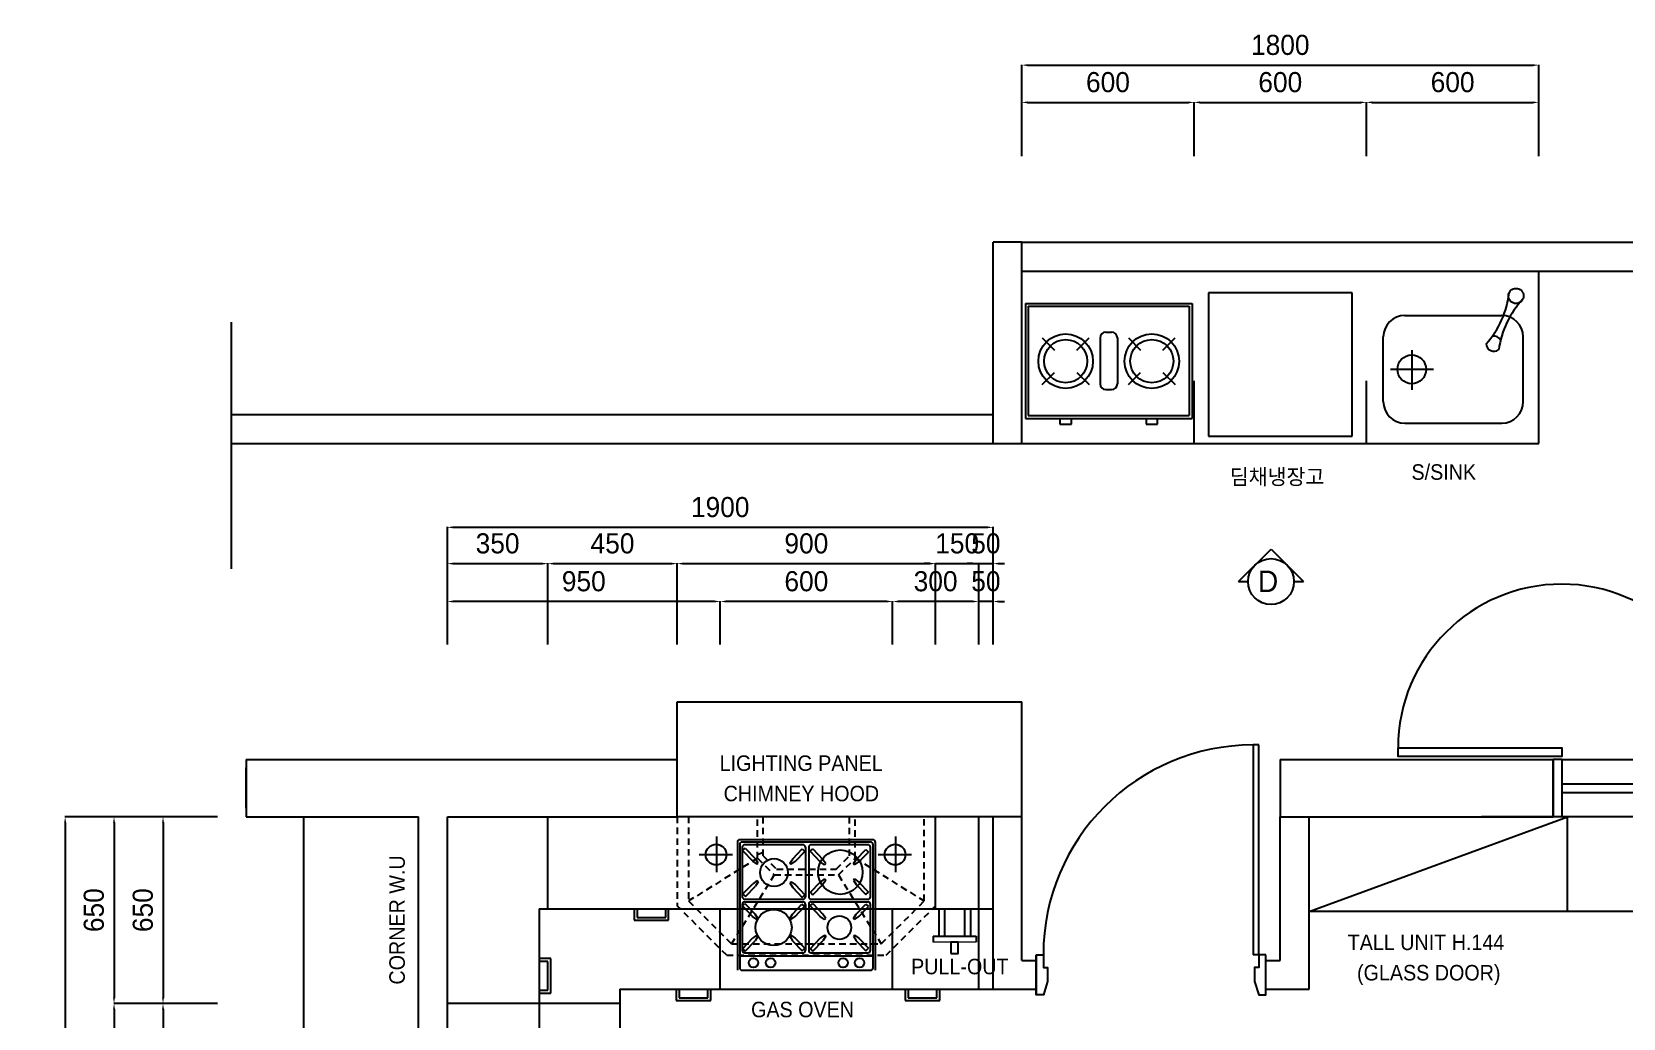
# Model space of a CAD drawing. Extents: x 0 to 79700, y -68 to 28499.
# Drawn here: x 21489 to 27030, y 18638 to 22072 of the extents above; entities that cross this region are included whole.
import ezdxf

# ---------------------------------------------------------------- set-up
doc = ezdxf.new("R2010")
doc.units = 0
doc.header["$LTSCALE"] = 50
doc.header["$MEASUREMENT"] = 0
doc.header["$PDMODE"] = 3
doc.linetypes.add('HD', pattern=[2.5, 1.5, -1])
doc.linetypes.add('HIDDEN2', pattern=[0.1875, 0.125, -0.0625])
doc.layers.get('0').update_dxf_attribs({"linetype": 'CONTINUOUS'})
doc.layers.get('DEFPOINTS').update_dxf_attribs({"linetype": 'CONTINUOUS'})
for name, color, linetype in [('1F', 2, 'CONTINUOUS'), ('2F', 4, 'CONTINUOUS'), ('COL', 7, 'CONTINUOUS'), ('DOOR', 4, 'CONTINUOUS'), ('DT', 8, 'CONTINUOUS'), ('ELE-W', 7, 'CONTINUOUS'), ('FUR', 4, 'CONTINUOUS'), ('HT', 9, 'CONTINUOUS'), ('WALL', 2, 'CONTINUOUS'), ('WALL1', 4, 'CONTINUOUS'), ('WINDOW', 7, 'CONTINUOUS')]:
    doc.layers.add(name, color=color, linetype=linetype)
doc.styles.add('돋움', font='')
doc.styles.get('돋움').set_extended_font_data('Dotum')
doc.dimstyles.new('KS', dxfattribs={"dimtxt": 70, "dimasz": 20, "dimexe": 1.2, "dimexo": 500, "dimtad": 0, "dimtoh": 1, "dimdec": 4, "dimdsep": 46, "dimtxsty": '돋움', "dimcen": 2.5, "dimadec": 0, "dimazin": 0, "dimtfac": 1, "dimtdec": 4, "dimtix": 1, "dimtmove": 1, "dimatfit": 3, "dimfxl": 1, "dimtvp": 1, "dimtolj": 1, "dimtzin": 0, "dimarcsym": 0})

# ---------------------------------------------------------------- blocks, each defined once
blk = doc.blocks.new('*D38')
at = {"color": 0, "linetype": 'Continuous', "lineweight": -2, "transparency": 16777216}
for p, q in [((22135.9, 19339.2), (21604, 19339.2)), ((21605.2, 19319.2), (21605.2, 16159.2)), ((22135.9, 16139.2), (21604, 16139.2))]:
    blk.add_line(p, q, dxfattribs=at)
at = {"color": 0, "linetype": 'Continuous', "transparency": 16777216}
for points in [[(21601.9, 19319.2), (21608.6, 19319.2), (21605.2, 19339.2)], [(21601.9, 16159.2), (21608.6, 16159.2), (21605.2, 16139.2)]]:
    blk.add_solid(points, dxfattribs=at)
at = {"layer": 'DEFPOINTS', "color": 0, "linetype": 'Continuous', "transparency": 16777216}
for p in [(22935.9, 19339.2), (21605.2, 16139.2), (22935.9, 16139.2)]:
    blk.add_point(p, dxfattribs=at)
at = {"color": 0, "linetype": 'Continuous', "transparency": 16777216, "insert": (21535.1, 17739.2), "char_height": 70, "attachment_point": 5, "rotation": 90, "style": '돋움'}
blk.add_mtext('\\A1;3200', dxfattribs=at)
blk = doc.blocks.new('*D39')
at = {"color": 0, "linetype": 'Continuous', "lineweight": -2, "transparency": 16777216}
for p, q in [((21775.4, 18669.2), (21775.4, 17809.2)), ((22135.9, 17789.2), (21774.2, 17789.2))]:
    blk.add_line(p, q, dxfattribs=at)
at = {"color": 0, "linetype": 'Continuous', "transparency": 16777216}
for points in [[(21772.1, 18669.2), (21778.8, 18669.2), (21775.4, 18689.2)], [(21772.1, 17809.2), (21778.8, 17809.2), (21775.4, 17789.2)]]:
    blk.add_solid(points, dxfattribs=at)
at = {"layer": 'DEFPOINTS', "color": 0, "linetype": 'Continuous', "transparency": 16777216}
for p in [(22935.9, 18689.2), (21775.4, 17789.2), (22935.9, 17789.2)]:
    blk.add_point(p, dxfattribs=at)
at = {"color": 0, "linetype": 'Continuous', "transparency": 16777216, "insert": (21705.3, 18239.2), "char_height": 70, "attachment_point": 5, "rotation": 90, "style": '돋움'}
blk.add_mtext('\\A1;900', dxfattribs=at)
blk = doc.blocks.new('*D40')
at = {"color": 0, "linetype": 'Continuous', "lineweight": -2, "transparency": 16777216}
for p, q in [((21946, 18669.2), (21946, 18109.2)), ((22135.9, 18089.2), (21944.8, 18089.2))]:
    blk.add_line(p, q, dxfattribs=at)
at = {"color": 0, "linetype": 'Continuous', "transparency": 16777216}
for points in [[(21942.7, 18669.2), (21949.3, 18669.2), (21946, 18689.2)], [(21942.7, 18109.2), (21949.3, 18109.2), (21946, 18089.2)]]:
    blk.add_solid(points, dxfattribs=at)
at = {"layer": 'DEFPOINTS', "color": 0, "linetype": 'Continuous', "transparency": 16777216}
for p in [(23535.9, 18689.2), (21946, 18089.2), (23535.9, 18089.2)]:
    blk.add_point(p, dxfattribs=at)
at = {"color": 0, "linetype": 'Continuous', "transparency": 16777216, "insert": (21875.9, 18389.2), "char_height": 70, "attachment_point": 5, "rotation": 90, "style": '돋움'}
blk.add_mtext('\\A1;600', dxfattribs=at)
blk = doc.blocks.new('*D63')
at = {"color": 0, "linetype": 'Continuous', "lineweight": -2, "transparency": 16777216}
for p, q in [((22135.9, 19339.2), (21944.8, 19339.2)), ((21946, 19319.2), (21946, 18709.2)), ((22135.9, 18689.2), (21944.8, 18689.2))]:
    blk.add_line(p, q, dxfattribs=at)
at = {"color": 0, "linetype": 'Continuous', "transparency": 16777216}
for points in [[(21942.7, 19319.2), (21949.3, 19319.2), (21946, 19339.2)], [(21942.7, 18709.2), (21949.3, 18709.2), (21946, 18689.2)]]:
    blk.add_solid(points, dxfattribs=at)
at = {"layer": 'DEFPOINTS', "color": 0, "linetype": 'Continuous', "transparency": 16777216}
for p in [(23535.9, 19339.2), (21946, 18689.2), (23535.9, 18689.2)]:
    blk.add_point(p, dxfattribs=at)
at = {"color": 0, "linetype": 'Continuous', "transparency": 16777216, "insert": (21875.9, 19014.2), "char_height": 70, "attachment_point": 5, "rotation": 90, "style": '돋움'}
blk.add_mtext('\\A1;650', dxfattribs=at)
blk = doc.blocks.new('*D64')
at = {"color": 0, "linetype": 'Continuous', "lineweight": -2, "transparency": 16777216}
for p, q in [((22935.9, 19939.2), (22935.9, 20348.2)), ((22955.9, 20347), (24815.9, 20347)), ((24835.9, 19939.2), (24835.9, 20348.2))]:
    blk.add_line(p, q, dxfattribs=at)
at = {"color": 0, "linetype": 'Continuous', "transparency": 16777216}
for points in [[(22955.9, 20350.3), (22955.9, 20343.6), (22935.9, 20347)], [(24815.9, 20350.3), (24815.9, 20343.6), (24835.9, 20347)]]:
    blk.add_solid(points, dxfattribs=at)
at = {"layer": 'DEFPOINTS', "color": 0, "linetype": 'Continuous', "transparency": 16777216}
for p in [(24835.9, 20347), (22935.9, 19339.2), (24835.9, 19339.2)]:
    blk.add_point(p, dxfattribs=at)
at = {"color": 0, "linetype": 'Continuous', "transparency": 16777216, "insert": (23885.9, 20417.1), "char_height": 70, "attachment_point": 5, "style": '돋움'}
blk.add_mtext('\\A1;1900', dxfattribs=at)
blk = doc.blocks.new('*D65')
at = {"color": 0, "linetype": 'Continuous', "lineweight": -2, "transparency": 16777216}
for p, q in [((23305.9, 20220.6), (23715.9, 20220.6)), ((23735.9, 19939.2), (23735.9, 20221.8))]:
    blk.add_line(p, q, dxfattribs=at)
at = {"color": 0, "linetype": 'Continuous', "transparency": 16777216}
for points in [[(23305.9, 20224), (23305.9, 20217.3), (23285.9, 20220.6)], [(23715.9, 20224), (23715.9, 20217.3), (23735.9, 20220.6)]]:
    blk.add_solid(points, dxfattribs=at)
at = {"layer": 'DEFPOINTS', "color": 0, "linetype": 'Continuous', "transparency": 16777216}
for p in [(23735.9, 20220.6), (23285.9, 19339.2), (23735.9, 19339.2)]:
    blk.add_point(p, dxfattribs=at)
at = {"color": 0, "linetype": 'Continuous', "transparency": 16777216, "insert": (23510.9, 20290.7), "char_height": 70, "attachment_point": 5, "style": '돋움'}
blk.add_mtext('\\A1;450', dxfattribs=at)
blk = doc.blocks.new('*D66')
at = {"color": 0, "linetype": 'Continuous', "lineweight": -2, "transparency": 16777216}
for p, q in [((22935.9, 19939.2), (22935.9, 20090)), ((23865.9, 20088.8), (22955.9, 20088.8))]:
    blk.add_line(p, q, dxfattribs=at)
at = {"color": 0, "linetype": 'Continuous', "transparency": 16777216}
for points in [[(22955.9, 20092.1), (22955.9, 20085.5), (22935.9, 20088.8)], [(23865.9, 20092.1), (23865.9, 20085.5), (23885.9, 20088.8)]]:
    blk.add_solid(points, dxfattribs=at)
at = {"layer": 'DEFPOINTS', "color": 0, "linetype": 'Continuous', "transparency": 16777216}
for p in [(22935.9, 20088.8), (22935.9, 18739.2), (23885.9, 18739.2)]:
    blk.add_point(p, dxfattribs=at)
at = {"color": 0, "linetype": 'Continuous', "transparency": 16777216, "insert": (23410.9, 20158.9), "char_height": 70, "attachment_point": 5, "style": '돋움'}
blk.add_mtext('\\A1;950', dxfattribs=at)
blk = doc.blocks.new('*D67')
at = {"color": 0, "linetype": 'Continuous', "lineweight": -2, "transparency": 16777216}
for p, q in [((22935.9, 19939.2), (22935.9, 20221.8)), ((22955.9, 20220.6), (23265.9, 20220.6)), ((23285.9, 19939.2), (23285.9, 20221.8))]:
    blk.add_line(p, q, dxfattribs=at)
at = {"color": 0, "linetype": 'Continuous', "transparency": 16777216}
for points in [[(22955.9, 20224), (22955.9, 20217.3), (22935.9, 20220.6)], [(23265.9, 20224), (23265.9, 20217.3), (23285.9, 20220.6)]]:
    blk.add_solid(points, dxfattribs=at)
at = {"layer": 'DEFPOINTS', "color": 0, "linetype": 'Continuous', "transparency": 16777216}
for p in [(23285.9, 20220.6), (22935.9, 19339.2), (23285.9, 19339.2)]:
    blk.add_point(p, dxfattribs=at)
at = {"color": 0, "linetype": 'Continuous', "transparency": 16777216, "insert": (23110.9, 20290.7), "char_height": 70, "attachment_point": 5, "style": '돋움'}
blk.add_mtext('\\A1;350', dxfattribs=at)
blk = doc.blocks.new('*D68')
at = {"color": 0, "linetype": 'Continuous', "lineweight": -2, "transparency": 16777216}
for p, q in [((22135.9, 19339.2), (21774.2, 19339.2)), ((21775.4, 19319.2), (21775.4, 18709.2)), ((22135.9, 18689.2), (21774.2, 18689.2))]:
    blk.add_line(p, q, dxfattribs=at)
at = {"color": 0, "linetype": 'Continuous', "transparency": 16777216}
for points in [[(21772.1, 19319.2), (21778.8, 19319.2), (21775.4, 19339.2)], [(21772.1, 18709.2), (21778.8, 18709.2), (21775.4, 18689.2)]]:
    blk.add_solid(points, dxfattribs=at)
at = {"layer": 'DEFPOINTS', "color": 0, "linetype": 'Continuous', "transparency": 16777216}
for p in [(22935.9, 19339.2), (21775.4, 18689.2), (22935.9, 18689.2)]:
    blk.add_point(p, dxfattribs=at)
at = {"color": 0, "linetype": 'Continuous', "transparency": 16777216, "insert": (21705.3, 19014.2), "char_height": 70, "attachment_point": 5, "rotation": 90, "style": '돋움'}
blk.add_mtext('\\A1;650', dxfattribs=at)
blk = doc.blocks.new('HANDLE')
at = {"color": 7, "linetype": 'Continuous', "ltscale": 500}
for p, q in [((92.2, 69.1), (212.2, 69.1)), ((92.2, 29.1), (92.2, 69.1)), ((102.2, 59.1), (202.2, 59.1)), ((102.2, 29.1), (102.2, 59.1)), ((202.2, 59.1), (202.2, 29.1)), ((212.2, 69.1), (212.2, 29.1))]:
    blk.add_line(p, q, dxfattribs=at)
blk = doc.blocks.new('DW')
at = {"color": 7, "linetype": 'HIDDEN2', "ltscale": 500}
for p, q in [((500, 500), (0, 500)), ((0, 500), (0, 0)), ((500, 0), (500, 500)), ((0, 0), (500, 0))]:
    blk.add_line(p, q, dxfattribs=at)
blk = doc.blocks.new('SJ3')
at = {"color": 7, "linetype": 'Continuous', "ltscale": 500}
blk.add_circle((43.4, 306.7), 29.4, dxfattribs=at)
for centre, radius, start, end in [((-335.8, 358.5), 354.7, 318.14773, 353.56206), ((328.1, 50.7), 354.7, 136.6988, 172.11313), ((-42.2, 121.9), 29.4, 27.99351, 102.26735), ((-42.2, 121.9), 29.4, 180, 310.26086)]:
    blk.add_arc(centre, radius, start, end, dxfattribs=at)
blk = doc.blocks.new('*D69')
at = {"color": 0, "linetype": 'Continuous', "lineweight": -2, "transparency": 16777216}
for p, q in [((24935.9, 21639.2), (24935.9, 21957.2)), ((24955.9, 21956), (26715.9, 21956)), ((26735.9, 21639.2), (26735.9, 21957.2))]:
    blk.add_line(p, q, dxfattribs=at)
at = {"color": 0, "linetype": 'Continuous', "transparency": 16777216}
for points in [[(24955.9, 21959.3), (24955.9, 21952.7), (24935.9, 21956)], [(26715.9, 21959.3), (26715.9, 21952.7), (26735.9, 21956)]]:
    blk.add_solid(points, dxfattribs=at)
at = {"layer": 'DEFPOINTS', "color": 0, "linetype": 'Continuous', "transparency": 16777216}
for p in [(26735.9, 21956), (24935.9, 20639.2), (26735.9, 20639.2)]:
    blk.add_point(p, dxfattribs=at)
at = {"color": 0, "linetype": 'Continuous', "transparency": 16777216, "insert": (25835.9, 22026.1), "char_height": 70, "attachment_point": 5, "style": '돋움'}
blk.add_mtext('\\A1;1800', dxfattribs=at)
blk = doc.blocks.new('*D70')
at = {"color": 0, "linetype": 'Continuous', "lineweight": -2, "transparency": 16777216}
for p, q in [((24935.9, 21639.2), (24935.9, 21827.6)), ((24955.9, 21826.4), (25515.9, 21826.4)), ((25535.9, 21639.2), (25535.9, 21827.6))]:
    blk.add_line(p, q, dxfattribs=at)
at = {"color": 0, "linetype": 'Continuous', "transparency": 16777216}
for points in [[(24955.9, 21829.7), (24955.9, 21823), (24935.9, 21826.4)], [(25515.9, 21829.7), (25515.9, 21823), (25535.9, 21826.4)]]:
    blk.add_solid(points, dxfattribs=at)
at = {"layer": 'DEFPOINTS', "color": 0, "linetype": 'Continuous', "transparency": 16777216}
for p in [(25535.9, 21826.4), (24935.9, 20639.2), (25535.9, 20639.2)]:
    blk.add_point(p, dxfattribs=at)
at = {"color": 0, "linetype": 'Continuous', "transparency": 16777216, "insert": (25235.9, 21896.5), "char_height": 70, "attachment_point": 5, "style": '돋움'}
blk.add_mtext('\\A1;600', dxfattribs=at)
blk = doc.blocks.new('*D71')
at = {"color": 0, "linetype": 'Continuous', "lineweight": -2, "transparency": 16777216}
for p, q in [((25555.9, 21826.4), (26115.9, 21826.4)), ((26135.9, 21639.2), (26135.9, 21827.6))]:
    blk.add_line(p, q, dxfattribs=at)
at = {"color": 0, "linetype": 'Continuous', "transparency": 16777216}
for points in [[(25555.9, 21829.7), (25555.9, 21823), (25535.9, 21826.4)], [(26115.9, 21829.7), (26115.9, 21823), (26135.9, 21826.4)]]:
    blk.add_solid(points, dxfattribs=at)
at = {"layer": 'DEFPOINTS', "color": 0, "linetype": 'Continuous', "transparency": 16777216}
for p in [(26135.9, 21826.4), (25535.9, 20639.2), (26135.9, 20639.2)]:
    blk.add_point(p, dxfattribs=at)
at = {"color": 0, "linetype": 'Continuous', "transparency": 16777216, "insert": (25835.9, 21896.5), "char_height": 70, "attachment_point": 5, "style": '돋움'}
blk.add_mtext('\\A1;600', dxfattribs=at)
blk = doc.blocks.new('*D72')
at = {"color": 0, "linetype": 'Continuous', "lineweight": -2, "transparency": 16777216}
for p, q in [((26155.9, 21826.4), (26715.9, 21826.4)), ((26735.9, 21639.2), (26735.9, 21827.6))]:
    blk.add_line(p, q, dxfattribs=at)
at = {"color": 0, "linetype": 'Continuous', "transparency": 16777216}
for points in [[(26155.9, 21829.7), (26155.9, 21823), (26135.9, 21826.4)], [(26715.9, 21829.7), (26715.9, 21823), (26735.9, 21826.4)]]:
    blk.add_solid(points, dxfattribs=at)
at = {"layer": 'DEFPOINTS', "color": 0, "linetype": 'Continuous', "transparency": 16777216}
for p in [(26735.9, 21826.4), (26135.9, 20639.2), (26735.9, 20639.2)]:
    blk.add_point(p, dxfattribs=at)
at = {"color": 0, "linetype": 'Continuous', "transparency": 16777216, "insert": (26435.9, 21896.5), "char_height": 70, "attachment_point": 5, "style": '돋움'}
blk.add_mtext('\\A1;600', dxfattribs=at)
blk = doc.blocks.new('*D73')
at = {"color": 0, "linetype": 'Continuous', "lineweight": -2, "transparency": 16777216}
for p, q in [((23755.9, 20220.6), (24615.9, 20220.6)), ((24635.9, 19939.2), (24635.9, 20221.8))]:
    blk.add_line(p, q, dxfattribs=at)
at = {"color": 0, "linetype": 'Continuous', "transparency": 16777216}
for points in [[(23755.9, 20224), (23755.9, 20217.3), (23735.9, 20220.6)], [(24615.9, 20224), (24615.9, 20217.3), (24635.9, 20220.6)]]:
    blk.add_solid(points, dxfattribs=at)
at = {"layer": 'DEFPOINTS', "color": 0, "linetype": 'Continuous', "transparency": 16777216}
for p in [(24635.9, 20220.6), (23735.9, 19339.2), (24635.9, 19339.2)]:
    blk.add_point(p, dxfattribs=at)
at = {"color": 0, "linetype": 'Continuous', "transparency": 16777216, "insert": (24185.9, 20290.7), "char_height": 70, "attachment_point": 5, "style": '돋움'}
blk.add_mtext('\\A1;900', dxfattribs=at)
blk = doc.blocks.new('*D74')
at = {"color": 0, "linetype": 'Continuous', "lineweight": -2, "transparency": 16777216}
for p, q in [((24615.9, 20220.6), (24595.9, 20220.6)), ((24635.9, 20220.6), (24785.9, 20220.6)), ((24785.9, 19939.2), (24785.9, 20221.8)), ((24805.9, 20220.6), (24825.9, 20220.6))]:
    blk.add_line(p, q, dxfattribs=at)
at = {"color": 0, "linetype": 'Continuous', "transparency": 16777216}
for points in [[(24615.9, 20224), (24615.9, 20217.3), (24635.9, 20220.6)], [(24805.9, 20224), (24805.9, 20217.3), (24785.9, 20220.6)]]:
    blk.add_solid(points, dxfattribs=at)
at = {"layer": 'DEFPOINTS', "color": 0, "linetype": 'Continuous', "transparency": 16777216}
for p in [(24785.9, 20220.6), (24635.9, 19339.2), (24785.9, 19339.2)]:
    blk.add_point(p, dxfattribs=at)
at = {"color": 0, "linetype": 'Continuous', "transparency": 16777216, "insert": (24710.9, 20290.7), "char_height": 70, "attachment_point": 5, "style": '돋움'}
blk.add_mtext('\\A1;150', dxfattribs=at)
blk = doc.blocks.new('*D75')
at = {"color": 0, "linetype": 'Continuous', "lineweight": -2, "transparency": 16777216}
for p, q in [((24765.9, 20220.6), (24745.9, 20220.6)), ((24785.9, 20220.6), (24835.9, 20220.6)), ((24835.9, 19939.2), (24835.9, 20221.8)), ((24855.9, 20220.6), (24875.9, 20220.6))]:
    blk.add_line(p, q, dxfattribs=at)
at = {"color": 0, "linetype": 'Continuous', "transparency": 16777216}
for points in [[(24765.9, 20224), (24765.9, 20217.3), (24785.9, 20220.6)], [(24855.9, 20224), (24855.9, 20217.3), (24835.9, 20220.6)]]:
    blk.add_solid(points, dxfattribs=at)
at = {"layer": 'DEFPOINTS', "color": 0, "linetype": 'Continuous', "transparency": 16777216}
for p in [(24835.9, 20220.6), (24785.9, 19339.2), (24835.9, 19339.2)]:
    blk.add_point(p, dxfattribs=at)
at = {"color": 0, "linetype": 'Continuous', "transparency": 16777216, "insert": (24810.9, 20290.7), "char_height": 70, "attachment_point": 5, "style": '돋움'}
blk.add_mtext('\\A1;50', dxfattribs=at)
blk = doc.blocks.new('*D76')
at = {"color": 0, "linetype": 'Continuous', "lineweight": -2, "transparency": 16777216}
for p, q in [((24765.9, 20088.8), (24745.9, 20088.8)), ((24785.9, 19939.2), (24785.9, 20090)), ((24835.9, 20088.8), (24785.9, 20088.8)), ((24835.9, 19939.2), (24835.9, 20090)), ((24855.9, 20088.8), (24875.9, 20088.8))]:
    blk.add_line(p, q, dxfattribs=at)
at = {"color": 0, "linetype": 'Continuous', "transparency": 16777216}
for points in [[(24765.9, 20092.1), (24765.9, 20085.5), (24785.9, 20088.8)], [(24855.9, 20092.1), (24855.9, 20085.5), (24835.9, 20088.8)]]:
    blk.add_solid(points, dxfattribs=at)
at = {"layer": 'DEFPOINTS', "color": 0, "linetype": 'Continuous', "transparency": 16777216}
for p in [(24785.9, 20088.8), (24785.9, 18739.2), (24835.9, 18739.2)]:
    blk.add_point(p, dxfattribs=at)
at = {"color": 0, "linetype": 'Continuous', "transparency": 16777216, "insert": (24810.9, 20158.9), "char_height": 70, "attachment_point": 5, "style": '돋움'}
blk.add_mtext('\\A1;50', dxfattribs=at)
blk = doc.blocks.new('*D77')
at = {"color": 0, "linetype": 'Continuous', "lineweight": -2, "transparency": 16777216}
for p, q in [((24485.9, 19939.2), (24485.9, 20090)), ((24765.9, 20088.8), (24505.9, 20088.8))]:
    blk.add_line(p, q, dxfattribs=at)
at = {"color": 0, "linetype": 'Continuous', "transparency": 16777216}
for points in [[(24505.9, 20092.1), (24505.9, 20085.5), (24485.9, 20088.8)], [(24765.9, 20092.1), (24765.9, 20085.5), (24785.9, 20088.8)]]:
    blk.add_solid(points, dxfattribs=at)
at = {"layer": 'DEFPOINTS', "color": 0, "linetype": 'Continuous', "transparency": 16777216}
for p in [(24485.9, 20088.8), (24485.9, 18739.2), (24785.9, 18739.2)]:
    blk.add_point(p, dxfattribs=at)
at = {"color": 0, "linetype": 'Continuous', "transparency": 16777216, "insert": (24635.9, 20158.9), "char_height": 70, "attachment_point": 5, "style": '돋움'}
blk.add_mtext('\\A1;300', dxfattribs=at)
blk = doc.blocks.new('*D78')
at = {"color": 0, "linetype": 'Continuous', "lineweight": -2, "transparency": 16777216}
for p, q in [((23885.9, 19939.2), (23885.9, 20090)), ((24465.9, 20088.8), (23905.9, 20088.8))]:
    blk.add_line(p, q, dxfattribs=at)
at = {"color": 0, "linetype": 'Continuous', "transparency": 16777216}
for points in [[(23905.9, 20092.1), (23905.9, 20085.5), (23885.9, 20088.8)], [(24465.9, 20092.1), (24465.9, 20085.5), (24485.9, 20088.8)]]:
    blk.add_solid(points, dxfattribs=at)
at = {"layer": 'DEFPOINTS', "color": 0, "linetype": 'Continuous', "transparency": 16777216}
for p in [(23885.9, 20088.8), (23885.9, 18739.2), (24485.9, 18739.2)]:
    blk.add_point(p, dxfattribs=at)
at = {"color": 0, "linetype": 'Continuous', "transparency": 16777216, "insert": (24185.9, 20158.9), "char_height": 70, "attachment_point": 5, "style": '돋움'}
blk.add_mtext('\\A1;600', dxfattribs=at)
blk = doc.blocks.new('SPOT')
at = {"linetype": 'HIDDEN2', "ltscale": 500}
for p, q in [((60.1, 63.4), (60.1, -60)), ((116.8, 0), (0, 0))]:
    blk.add_line(p, q, dxfattribs=at)
at = {"linetype": 'Continuous', "ltscale": 500}
blk.add_circle((59.3, 0.5), 36, dxfattribs=at)
blk = doc.blocks.new('D15')
at = {"color": 7, "linetype": 'Continuous'}
for p, q in [((0, 0), (96, 0)), ((96, 20), (116, 20)), ((96, -130), (96, 20)), ((0, -20), (96, -20)), ((0, -90), (96, -90)), ((0, -110), (96, -110)), ((96, -130), (116, -130))]:
    blk.add_line(p, q, dxfattribs=at)
at = {"color": 7, "linetype": 'Continuous', "const_width": 5}
blk.add_lwpolyline([(116, -130), (116, 20)], dxfattribs=at)
blk = doc.blocks.new('A')
at = {"linetype": 'Continuous', "ltscale": 500}
for p, q in [((0, 113.1), (113.1, 0)), ((0, 113.1), (0, 80)), ((113.1, 0), (0, -113.1)), ((0, -80), (0, -113.1))]:
    blk.add_line(p, q, dxfattribs=at)
blk.add_circle((0, 0), 80, dxfattribs=at)

msp = doc.modelspace()

# ---------------------------------------------------------------- linework, layer by layer
at = {"color": 7, "linetype": 'Continuous', "ltscale": 500}
for p, q in [((26735.93187, 20639.24026), (26735.93187, 21239.24026)), ((22183.15343, 21061.715), (22183.15343, 20202.67871)), ((24935.93187, 20639.24026), (26735.93187, 20639.24026)), ((23285.93187, 19019.24026), (23285.93187, 19339.24026)), ((24635.93187, 19019.24026), (24635.93187, 19339.24026)), ((24785.93187, 19019.24026), (24785.93187, 19339.24026)), ((25935.93187, 19009.24026), (26835.93187, 19339.24026)), ((23255.93187, 19019.24026), (23255.93187, 16459.24026)), ((23255.93187, 19019.24026), (24835.93187, 19019.24026)), ((23535.93187, 18739.24026), (23535.93187, 16839.24026)), ((23535.93187, 18739.24026), (24835.93187, 18739.24026)), ((23255.93187, 18689.24026), (22935.93187, 18689.24026))]:
    msp.add_line(p, q, dxfattribs=at)
at = {"color": 7, "linetype": 'HIDDEN2', "ltscale": 500}
for p, q in [((25535.93187, 20639.24026), (25535.93187, 20856.56464)), ((26135.93187, 20639.24026), (26135.93187, 20856.56464)), ((23885.93187, 18739.24026), (23885.93187, 19019.24026)), ((24485.93187, 18739.24026), (24485.93187, 19019.24026)), ((24785.93187, 18739.24026), (24785.93187, 19019.24026)), ((23535.93187, 18689.24026), (23255.93187, 18689.24026))]:
    msp.add_line(p, q, dxfattribs=at)
at = {"color": 7, "linetype": 'Continuous'}
msp.add_lwpolyline([(24689.0006, 18863.24026), (24714.0006, 18863.24026), (24714.0006, 18903.24026), (24689.0006, 18903.24026)], close=True, dxfattribs=at)
at = {"layer": '1F'}
msp.add_line((26785.93187, 19539.24026), (26785.93187, 19339.24026), dxfattribs=at)
at = {"layer": '2F'}
for p, q in [((24948.63286, 21126.45673), (24948.63286, 20726.45673)), ((24948.63286, 21126.45673), (25528.63286, 21126.45673)), ((24958.63286, 21116.45673), (24958.63286, 20736.45673)), ((24958.63286, 21116.45673), (25518.63286, 21116.45673)), ((25518.63286, 21116.45673), (25518.63286, 20736.45673)), ((25528.63286, 21126.45673), (25528.63286, 20726.45673)), ((26269.62584, 21084.61642), (26606.7347, 21084.61642)), ((25007.31558, 21006.77401), (25049.74199, 20964.3476)), ((25127.52373, 20964.3476), (25169.95014, 21006.77401)), ((25208.63286, 21006.45673), (25208.63286, 20846.45673)), ((25228.63286, 21026.45673), (25248.63286, 21026.45673)), ((25268.63286, 21006.45673), (25268.63286, 20846.45673)), ((25307.31558, 21006.77401), (25349.74199, 20964.3476)), ((25427.52373, 20964.3476), (25469.95014, 21006.77401)), ((26194.62584, 20784.61642), (26194.62584, 21009.61642)), ((26681.7347, 20784.61642), (26681.7347, 21009.61642)), ((26293.62584, 20964.11642), (26293.62584, 20825.11642)), ((26219.62584, 20897.11642), (26369.62584, 20897.11642)), ((25007.31558, 20844.13945), (25049.74199, 20886.56586)), ((25127.52373, 20886.56586), (25169.95014, 20844.13945)), ((25307.31558, 20844.13945), (25349.74199, 20886.56586)), ((25427.52373, 20886.56586), (25469.95014, 20844.13945)), ((25228.63286, 20826.45673), (25248.63286, 20826.45673)), ((24948.63286, 20726.45673), (25528.63286, 20726.45673)), ((24958.63286, 20736.45673), (25518.63286, 20736.45673)), ((25068.63286, 20726.45673), (25068.63286, 20706.45673)), ((25108.63286, 20706.45673), (25108.63286, 20726.45673)), ((25368.63286, 20726.45673), (25368.63286, 20706.45673)), ((25408.63286, 20706.45673), (25408.63286, 20726.45673)), ((25068.63286, 20706.45673), (25108.63286, 20706.45673)), ((25368.63286, 20706.45673), (25408.63286, 20706.45673)), ((26269.62584, 20709.61642), (26606.7347, 20709.61642))]:
    msp.add_line(p, q, dxfattribs=at)
for centre, radius in [((25088.63286, 20925.45673), 95), ((25088.63286, 20925.45673), 75), ((25388.63286, 20925.45673), 95), ((25388.63286, 20925.45673), 75), ((26293.62584, 20897.11642), 50)]:
    msp.add_circle(centre, radius, dxfattribs=at)
for centre, radius, start, end in [((26269.62584, 21009.61642), 75, 90, 180), ((26606.7347, 21009.61642), 75, 0, 90), ((25228.63286, 21006.45673), 20, 90, 180), ((25248.63286, 21006.45673), 20, 0, 90), ((25228.63286, 20846.45673), 20, 180, 270), ((25248.63286, 20846.45673), 20, 270, 0), ((26269.62584, 20784.61642), 75, 180, 270), ((26606.7347, 20784.61642), 75, 270, 0)]:
    msp.add_arc(centre, radius, start, end, dxfattribs=at)
at = {"layer": 'COL'}
for p, q in [((23735.93187, 19339.24026), (23735.93187, 19739.24026)), ((23735.93187, 19739.24026), (24935.93187, 19739.24026)), ((24935.93187, 18839.24026), (24935.93187, 19739.24026)), ((22235.93187, 19369.24026), (22235.93187, 19509.24026)), ((26785.93187, 19339.24026), (26785.93187, 19539.24026)), ((24935.93187, 19339.24026), (23735.93187, 19339.24026)), ((24835.93187, 18739.24026), (24835.93187, 19339.24026)), ((24935.93187, 18839.24026), (24985.93187, 18839.24026)), ((24985.93187, 18839.24026), (24985.93187, 18739.24026)), ((24835.93187, 18739.24026), (24985.93187, 18739.24026))]:
    msp.add_line(p, q, dxfattribs=at)
at = {"layer": 'DOOR'}
for p, q in [((25740.93187, 19589.24026), (25740.93187, 18859.24026)), ((25760.93187, 19589.24026), (25740.93187, 19589.24026)), ((25760.93187, 18859.24026), (25760.93187, 19589.24026)), ((22235.93187, 19509.24026), (22235.93187, 19369.24026)), ((28235.93187, 19339.24026), (26535.93187, 19339.24026)), ((26835.93187, 19009.24026), (26835.93187, 19339.24026)), ((28835.93187, 19009.24026), (25935.93187, 19009.24026)), ((24985.93187, 18859.24026), (24985.93187, 18719.24026)), ((25760.93187, 18859.24026), (25740.93187, 18859.24026))]:
    msp.add_line(p, q, dxfattribs=at)
for points in [[(24985.93187, 18859.24026), (25010.93187, 18859.24026), (25010.93187, 18814.24026), (25025.93187, 18814.24026), (25025.93187, 18766.02853), (25025.93187, 18766.02853), (25010.93187, 18719.24026), (24985.93187, 18719.24026)], [(25785.93187, 18859.24026), (25760.93187, 18859.24026), (25760.93187, 18814.24026), (25745.93187, 18814.24026), (25745.93187, 18766.02853), (25745.93187, 18766.02853), (25760.93187, 18719.24026), (25785.93187, 18719.24026)]]:
    msp.add_lwpolyline(points, close=True, dxfattribs=at)
at = {"layer": 'DT'}
for p, q in [((26815.93187, 19539.24026), (27955.93187, 19539.24026)), ((27955.93187, 19339.24026), (26815.93187, 19339.24026))]:
    msp.add_line(p, q, dxfattribs=at)
at = {"layer": 'ELE-W', "color": 11}
for p, q in [((23945.73825, 19250.32841), (23945.73823, 18804.778)), ((23953.83825, 19242.22841), (23953.83823, 18812.878)), ((24417.12554, 19259.32838), (23954.73825, 19259.32841)), ((23962.83825, 19233.22841), (23962.83824, 19061.11789)), ((24409.02554, 19251.22838), (23962.83825, 19251.22841)), ((23963.76426, 19221.65035), (23972.9015, 19230.32627)), ((24173.37382, 19242.2284), (23971.83825, 19242.22841)), ((23972.9015, 19230.32627), (24008.3362, 19193.15577)), ((24138.37637, 19193.15577), (24171.08193, 19227.46342)), ((24171.08193, 19227.46342), (24180.44778, 19219.02732)), ((24182.37382, 19233.2284), (24182.37381, 19061.11787)), ((24194.10045, 19233.2284), (24194.10044, 19061.11787)), ((24198.77621, 19219.32235), (24207.91345, 19227.99827)), ((24400.00303, 19242.22839), (24203.10046, 19242.2284)), ((24207.91345, 19227.99827), (24243.34815, 19190.82777)), ((24409.00301, 19061.11786), (24409.00303, 19233.22839)), ((24418.02551, 18812.87797), (24418.02554, 19242.22838)), ((24426.12551, 18804.77797), (24426.12554, 19250.32838)), ((23963.76426, 19221.65035), (23999.21626, 19184.46171)), ((24014.24204, 19173.91724), (23999.21626, 19184.46171)), ((24018.15059, 19177.64327), (24008.3362, 19193.15577)), ((24014.24204, 19173.91724), (24018.15059, 19177.64327)), ((24128.56198, 19177.64326), (24138.37637, 19193.15577)), ((24132.47053, 19173.91724), (24128.56198, 19177.64326)), ((24132.47053, 19173.91724), (24147.49631, 19184.46171)), ((24147.49631, 19184.46171), (24180.44778, 19219.02732)), ((24198.77621, 19219.32235), (24234.22821, 19182.13371)), ((24249.25399, 19171.58924), (24234.22821, 19182.13371)), ((24253.16254, 19175.31527), (24243.34815, 19190.82777)), ((24249.25399, 19171.58924), (24253.16254, 19175.31527)), ((24349.94094, 19175.31526), (24359.75532, 19190.82777)), ((24353.84948, 19171.58924), (24349.94094, 19175.31526)), ((24353.84948, 19171.58924), (24368.87527, 19182.13371)), ((24359.75532, 19190.82777), (24392.46088, 19225.13542)), ((24368.87527, 19182.13371), (24401.82674, 19216.69932)), ((24392.46088, 19225.13542), (24401.82674, 19216.69932)), ((24014.24204, 19116.90941), (23999.21625, 19106.36494)), ((24014.24204, 19116.90941), (24018.15058, 19113.18339)), ((24249.25399, 19122.75702), (24234.2282, 19112.21255)), ((24253.16253, 19119.031), (24243.34814, 19103.51849)), ((24249.25399, 19122.75702), (24253.16253, 19119.031)), ((24353.84948, 19122.75702), (24349.94093, 19119.03099)), ((24349.94093, 19119.03099), (24359.75532, 19103.51849)), ((24353.84948, 19122.75702), (24368.87526, 19112.21254)), ((23965.23647, 19070.72065), (23999.21625, 19106.36494)), ((23965.23647, 19070.72065), (23973.85603, 19061.50169)), ((23973.85603, 19061.50169), (24008.3362, 19097.67088)), ((24018.15058, 19113.18339), (24008.3362, 19097.67088)), ((24132.47052, 19112.82159), (24128.56198, 19109.09556)), ((24128.56198, 19109.09556), (24138.37636, 19093.58306)), ((24132.47052, 19112.82159), (24147.4963, 19102.27712)), ((24138.37636, 19093.58306), (24171.65881, 19058.67025)), ((24147.4963, 19102.27712), (24180.9103, 19067.22631)), ((24171.65881, 19058.67025), (24180.9103, 19067.22631)), ((24200.24842, 19076.56825), (24234.2282, 19112.21255)), ((24200.24842, 19076.56825), (24208.86798, 19067.3493)), ((24208.86798, 19067.3493), (24243.34814, 19103.51849)), ((24359.75532, 19103.51849), (24393.03777, 19068.60568)), ((24368.87526, 19112.21254), (24402.28926, 19077.16174)), ((24393.03777, 19068.60568), (24402.28926, 19077.16174)), ((23962.83824, 19034.11785), (23962.83823, 18874.55692)), ((23963.014, 19029.2118), (23972.15123, 19037.88772)), ((23963.014, 19029.2118), (23998.46599, 18992.02317)), ((23971.83824, 19052.11788), (24173.3738, 19052.11787)), ((23971.83824, 19043.11785), (24173.3738, 19043.11784)), ((23972.15123, 19037.88772), (24007.58594, 19000.71723)), ((24137.6261, 19000.71722), (24170.33166, 19035.02487)), ((24146.74604, 18992.02316), (24179.69751, 19026.58877)), ((24170.33166, 19035.02487), (24179.69751, 19026.58877)), ((24182.3738, 19034.11784), (24182.37379, 18874.55691)), ((24194.10044, 19034.11784), (24194.10043, 18874.55691)), ((24198.7762, 19029.21179), (24207.91343, 19037.88771)), ((24198.7762, 19029.21179), (24234.2282, 18992.02316)), ((24203.10044, 19052.11787), (24400.00301, 19052.11786)), ((24203.10044, 19043.11784), (24400.00301, 19043.11783)), ((24207.91343, 19037.88771), (24243.34814, 19000.71721)), ((24359.75531, 19000.71721), (24392.46087, 19035.02486)), ((24368.87525, 18992.02315), (24401.82672, 19026.58876)), ((24392.46087, 19035.02486), (24401.82672, 19026.58876)), ((24409.003, 18874.5569), (24409.00301, 19034.11783)), ((24013.49178, 18981.4787), (23998.46599, 18992.02317)), ((24017.40032, 18985.20472), (24007.58594, 19000.71723)), ((24013.49178, 18981.4787), (24017.40032, 18985.20472)), ((24127.81171, 18985.20472), (24137.6261, 19000.71722)), ((24131.72026, 18981.47869), (24127.81171, 18985.20472)), ((24131.72026, 18981.47869), (24146.74604, 18992.02316)), ((24249.25398, 18981.47868), (24234.2282, 18992.02316)), ((24253.16252, 18985.20471), (24243.34814, 19000.71721)), ((24249.25398, 18981.47868), (24253.16252, 18985.20471)), ((24349.94092, 18985.2047), (24359.75531, 19000.71721)), ((24353.84947, 18981.47868), (24349.94092, 18985.2047)), ((24353.84947, 18981.47868), (24368.87525, 18992.02315)), ((23964.4862, 18881.0073), (23998.46599, 18916.6516)), ((23973.10576, 18871.78835), (24007.58593, 18907.95754)), ((24013.49177, 18927.19607), (23998.46599, 18916.6516)), ((24017.40032, 18923.47004), (24007.58593, 18907.95754)), ((24013.49177, 18927.19607), (24017.40032, 18923.47004)), ((24131.72026, 18927.19607), (24127.81171, 18923.47004)), ((24127.81171, 18923.47004), (24137.6261, 18907.95753)), ((24131.72026, 18927.19607), (24146.74604, 18916.65159)), ((24137.6261, 18907.95753), (24170.90854, 18873.04473)), ((24146.74604, 18916.65159), (24180.16004, 18881.60079)), ((24200.2484, 18881.00729), (24234.22819, 18916.65159)), ((24208.86796, 18871.78834), (24243.34813, 18907.95753)), ((24249.25397, 18927.19606), (24234.22819, 18916.65159)), ((24253.16252, 18923.47003), (24243.34813, 18907.95753)), ((24249.25397, 18927.19606), (24253.16252, 18923.47003)), ((24353.84946, 18927.19605), (24349.94092, 18923.47003)), ((24349.94092, 18923.47003), (24359.7553, 18907.95752)), ((24353.84946, 18927.19605), (24368.87525, 18916.65158)), ((24359.7553, 18907.95752), (24393.03775, 18873.04471)), ((24368.87525, 18916.65158), (24402.28924, 18881.60078)), ((23953.75391, 18855.73145), (24418.6376, 18855.73145)), ((23964.4862, 18881.0073), (23973.10576, 18871.78835)), ((23971.83823, 18865.55692), (24173.37379, 18865.55691)), ((24170.90854, 18873.04473), (24180.16004, 18881.60079)), ((24200.2484, 18881.00729), (24208.86796, 18871.78834)), ((24203.10043, 18865.55691), (24400.003, 18865.5569)), ((24393.03775, 18873.04471), (24402.28924, 18881.60078)), ((23961.93823, 18804.778), (24409.92551, 18804.77797))]:
    msp.add_line(p, q, dxfattribs=at)
for centre, radius in [((24073.28769, 19145.12921), 48.43305), ((24304.00676, 19146.49182), 77.29528), ((24071.92436, 18953.65607), 62.8713), ((24300.87016, 18953.65606), 41.05618), ((24001.46929, 18831.20459), 16.35953), ((24061.45424, 18831.20459), 16.35953), ((24313.66385, 18831.20459), 16.35953), ((24370.92222, 18831.20459), 16.35953)]:
    msp.add_circle(centre, radius, dxfattribs=at)
for centre, radius, start, end in [((26815.93187, 19579.24026), 570, 0, 180), ((23954.73825, 19250.32841), 9, 89.99999645, 179.99999645), ((23962.83825, 19242.22841), 9, 89.99999645, 179.99999646), ((23971.83825, 19233.22841), 9, 89.99999645, 179.99999646), ((24173.37382, 19233.2284), 9, 359.99999646, 89.99999645), ((24203.10045, 19233.2284), 9, 89.99999645, 179.99999646), ((24400.00303, 19233.22839), 9, 359.99999644, 89.99999645), ((24409.02554, 19242.22838), 9, 359.99999644, 89.99999645), ((24417.12554, 19250.32838), 9, 359.99999645, 89.99999645), ((23971.83824, 19061.11788), 9, 179.99999646, 269.99999645), ((24173.37381, 19061.11787), 9, 269.99999645, 359.99999646), ((24203.10044, 19061.11787), 9, 179.99999646, 269.99999645), ((24400.00301, 19061.11786), 9, 269.99999645, 359.99999644), ((23971.83824, 19034.11785), 9, 89.99999645, 179.99999646), ((24173.3738, 19034.11784), 9, 359.99999646, 89.99999645), ((24203.10044, 19034.11784), 9, 89.99999645, 179.99999646), ((24400.00301, 19034.11783), 9, 359.99999644, 89.99999645), ((23971.83823, 18874.55692), 9, 179.99999646, 269.99999645), ((24173.37379, 18874.55691), 9, 269.99999645, 359.99999646), ((24203.10043, 18874.55691), 9, 179.99999646, 269.99999645), ((24400.003, 18874.5569), 9, 269.99999645, 359.99999644), ((23961.93823, 18812.878), 8.1, 179.99999645, 269.99999645), ((24409.92551, 18812.87797), 8.1, 269.99999646, 359.99999645)]:
    msp.add_arc(centre, radius, start, end, dxfattribs=at)
at = {"layer": 'FUR'}
for p, q in [((24935.93187, 21339.24026), (29485.93187, 21339.24026)), ((24935.93187, 21239.24026), (29485.93187, 21239.24026)), ((22435.93187, 17701.24026), (22435.93187, 19339.24026))]:
    msp.add_line(p, q, dxfattribs=at)
msp.add_lwpolyline([(26245.93187, 19579.24026), (26815.93187, 19579.24026), (26815.93187, 19549.24026), (26245.93187, 19549.24026)], close=True, dxfattribs=at)
msp.add_arc((25740.93187, 18859.24026), 730, 90, 180, dxfattribs=at)
at = {"layer": 'HT', "linetype": 'HD', "ltscale": 0.3}
for p, q in [((23735.93187, 19339.24026), (23735.93187, 19029.69914)), ((23775.93187, 19339.24026), (23775.93187, 19046.26768)), ((24015.93187, 19194.99914), (24015.93187, 19339.24026)), ((24035.93187, 19203.28341), (24035.93187, 19339.24026)), ((24335.93187, 19203.28341), (24335.93187, 19339.24026)), ((24355.93187, 19194.99914), (24355.93187, 19339.24026)), ((24595.93187, 19046.26768), (24595.93187, 19339.24026)), ((24635.93187, 19029.69914), (24635.93187, 19339.24026)), ((24015.93187, 19194.99914), (23775.93187, 19046.26768)), ((24015.93187, 19194.99914), (24073.93187, 19136.99914)), ((24035.93187, 19203.28341), (24082.21614, 19156.99914)), ((24289.6476, 19156.99914), (24335.93187, 19203.28341)), ((24297.93187, 19136.99914), (24355.93187, 19194.99914)), ((24355.93187, 19194.99914), (24595.93187, 19046.26768)), ((24073.93187, 19136.99914), (23925.20041, 18896.99914)), ((24073.93187, 19136.99914), (24297.93187, 19136.99914)), ((24082.21614, 19156.99914), (24289.6476, 19156.99914)), ((24297.93187, 19136.99914), (24446.66333, 18896.99914)), ((23908.63187, 18856.99914), (23735.93187, 19029.69914)), ((23925.20041, 18896.99914), (23775.93187, 19046.26768)), ((24446.66333, 18896.99914), (24595.93187, 19046.26768)), ((24463.23187, 18856.99914), (24635.93187, 19029.69914)), ((23925.20041, 18896.99914), (24446.66333, 18896.99914)), ((23908.63187, 18856.99914), (24463.23187, 18856.99914))]:
    msp.add_line(p, q, dxfattribs=at)
at = {"layer": 'HT', "color": 11, "linetype": 'HD'}
for p, q in [((24035.93187, 19215.51311), (24015.93187, 19207.22884)), ((24335.93187, 19215.51311), (24355.93187, 19207.22884))]:
    msp.add_line(p, q, dxfattribs=at)
at = {"layer": 'WALL'}
for p, q in [((24835.93187, 20639.24026), (24835.93187, 21339.24026)), ((24935.93187, 21339.24026), (24835.93187, 21339.24026)), ((24935.93187, 20639.24026), (24935.93187, 21339.24026)), ((24835.93187, 20639.24026), (24935.93187, 20639.24026)), ((22235.93187, 19539.24026), (23735.93187, 19539.24026)), ((22235.93187, 19539.24026), (22235.93187, 19339.24026)), ((22235.93187, 19369.24026), (22235.93187, 19509.24026)), ((25835.93187, 19539.24026), (26785.93187, 19539.24026)), ((25835.93187, 19539.24026), (25835.93187, 19339.24026)), ((26785.93187, 19339.24026), (26785.93187, 19539.24026)), ((26785.93187, 19339.24026), (26785.93187, 19529.24026)), ((22235.93187, 19489.24026), (22235.93187, 19389.24026)), ((22235.93187, 19339.24026), (22835.93187, 19339.24026)), ((22835.93187, 17689.24026), (22835.93187, 19339.24026)), ((22935.93187, 16139.24026), (22935.93187, 19339.24026)), ((22935.93187, 19339.24026), (23735.93187, 19339.24026)), ((25835.93187, 19339.24026), (26785.93187, 19339.24026)), ((25835.93187, 18839.24026), (25835.93187, 19339.24026)), ((25935.93187, 18739.24026), (25935.93187, 19339.24026)), ((24985.93187, 18839.24026), (24985.93187, 18739.24026)), ((25785.93187, 18739.24026), (25785.93187, 18839.24026)), ((25785.93187, 18839.24026), (25835.93187, 18839.24026)), ((25785.93187, 18739.24026), (25935.93187, 18739.24026))]:
    msp.add_line(p, q, dxfattribs=at)
at = {"layer": 'WALL1'}
for p, q in [((22183.15343, 20739.24026), (24835.93187, 20739.24026)), ((22183.15343, 20739.24026), (24835.93187, 20739.24026)), ((22183.15343, 20639.24026), (24835.93187, 20639.24026)), ((22183.15343, 20639.24026), (24835.93187, 20639.24026))]:
    msp.add_line(p, q, dxfattribs=at)
at = {"layer": 'WINDOW'}
for p, q in [((26815.93187, 19539.24026), (26785.93187, 19539.24026)), ((26785.93187, 19339.24026), (26785.93187, 19529.24026)), ((26815.93187, 19539.24026), (26815.93187, 19339.24026)), ((26815.93187, 19454.24026), (27955.93187, 19454.24026)), ((26815.93187, 19426.36418), (26815.93187, 19396.36418)), ((26815.93187, 19424.24026), (27955.93187, 19424.24026)), ((26815.93187, 19339.24026), (26785.93187, 19339.24026))]:
    msp.add_line(p, q, dxfattribs=at)

# ---------------------------------------------------------------- block references
at = {"color": 7, "linetype": 'Continuous', "ltscale": 500, "xscale": 0.8999999999941792, "yscale": 0.8999999999941792, "zscale": 0.9}
msp.add_blockref('SJ3', (26617.49429, 20876.5237), dxfattribs=at)
at = {"color": 7, "linetype": 'Continuous', "ltscale": 500}
for name, p in [('DW', (25586.40009, 20663.861)), ('SPOT', (23812.3217, 19206.99591)), ('SPOT', (24435.56399, 19206.99591))]:
    msp.add_blockref(name, p, dxfattribs=at)
for name, p, rotation in [('A', (25803.61116, 20158.22837), 90), ('D15', (24756.94385, 19019.24026), 270)]:
    msp.add_blockref(name, p, dxfattribs=dict(at, rotation=rotation))
at = {"color": 7, "linetype": 'Continuous', "ltscale": 500, "xscale": -1}
for p, rotation in [((23494.16778, 19048.34777), 180), ((23226.82436, 18633.40079), 270), ((23640.69402, 18768.34777), 180), ((24437.8643, 18768.34777), 180)]:
    msp.add_blockref('HANDLE', p, dxfattribs=dict(at, rotation=rotation))

# ---------------------------------------------------------------- texts
at = {"linetype": 'Continuous', "ltscale": 500, "style": '돋움', "width": 0.970874}
for s, height, p in [('딤채냉장고', 54.028845, (25660.02368, 20495.89094)), ('S/SINK', 54.028845, (26292.69999, 20512.49107)), ('LIGHTING PANEL', 54.0288447, (23883.83415, 19498.97082)), ('CHIMNEY HOOD', 54.0288447, (23897.78544, 19393.33101)), ('TALL UNIT H.144', 54.0288447, (26070.51369, 18875.22708)), ('PULL-OUT', 54.028845, (24550.49512, 18790.94457)), ('(GLASS DOOR)', 54.0288447, (26103.07161, 18769.5006)), ('GAS OVEN', 54.028845, (23993.37176, 18641.30038))]:
    msp.add_text(s, height=height, dxfattribs=at).set_placement(p)
at = {"color": 7, "linetype": 'Continuous', "ltscale": 500, "style": '돋움'}
msp.add_text('D', height=75, dxfattribs=at).set_placement((25757.91027, 20121.64266))
at = {"linetype": 'Continuous', "ltscale": 500, "style": '돋움', "width": 0.970874}
msp.add_text('CORNER W.U', height=54.028845, rotation=90, dxfattribs=at).set_placement((22787.86071, 18755.18333))

# ---------------------------------------------------------------- dimensions: what is measured, and where the dimension line sits
at = {"color": 7, "linetype": 'Continuous', "ltscale": 500}
for base, p1, p2, override, picture, middle in [((26735.93187, 21955.99047), (24935.93187, 20639.24026), (26735.93187, 20639.24026), {"dimexo": 1000}, '*D69', (25835.93187, 22026.08545)), ((25535.93187, 21826.36494), (24935.93187, 20639.24026), (25535.93187, 20639.24026), {"dimexo": 1000}, '*D70', (25235.93187, 21896.45992)), ((26135.93187, 21826.36494), (25535.93187, 20639.24026), (26135.93187, 20639.24026), {"dimexo": 1000, "dimse1": 1}, '*D71', (25835.93187, 21896.45992)), ((26735.93187, 21826.36494), (26135.93187, 20639.24026), (26735.93187, 20639.24026), {"dimexo": 1000, "dimse1": 1}, '*D72', (26435.93187, 21896.45992)), ((24835.93187, 20346.97898), (22935.93187, 19339.24026), (24835.93187, 19339.24026), {"dimexo": 600}, '*D64', (23885.93187, 20417.07396)), ((23285.93187, 20220.63518), (22935.93187, 19339.24026), (23285.93187, 19339.24026), {"dimexo": 600}, '*D67', (23110.93187, 20290.73016)), ((23735.93187, 20220.63518), (23285.93187, 19339.24026), (23735.93187, 19339.24026), {"dimexo": 600, "dimse1": 1}, '*D65', (23510.93187, 20290.73016)), ((24635.93187, 20220.63518), (23735.93187, 19339.24026), (24635.93187, 19339.24026), {"dimexo": 600, "dimse1": 1}, '*D73', (24185.93187, 20290.73016)), ((24785.93187, 20220.63518), (24635.93187, 19339.24026), (24785.93187, 19339.24026), {"dimexo": 600, "dimse1": 1}, '*D74', (24710.93187, 20290.73016)), ((24835.93187, 20220.63518), (24785.93187, 19339.24026), (24835.93187, 19339.24026), {"dimexo": 600, "dimse1": 1}, '*D75', (24810.93187, 20290.73016)), ((22935.93187, 20088.79806), (23885.93187, 18739.24026), (22935.93187, 18739.24026), {"dimexo": 1200, "dimse1": 1}, '*D66', (23410.93187, 20158.89304)), ((23885.93187, 20088.79806), (24485.93187, 18739.24026), (23885.93187, 18739.24026), {"dimexo": 1200, "dimse1": 1}, '*D78', (24185.93187, 20158.89304)), ((24485.93187, 20088.79806), (24785.93187, 18739.24026), (24485.93187, 18739.24026), {"dimexo": 1200, "dimse1": 1}, '*D77', (24635.93187, 20158.89304)), ((24785.93187, 20088.79806), (24835.93187, 18739.24026), (24785.93187, 18739.24026), {"dimexo": 1200}, '*D76', (24810.93187, 20158.89304))]:
    dim = msp.add_linear_dim(base=base, p1=p1, p2=p2, dimstyle='KS', override=override, dxfattribs=at)
    dim.commit()
    dim.dimension.update_dxf_attribs({"geometry": picture, "text_midpoint": middle})
for base, p1, p2, override, picture, middle in [((21605.22561, 16139.24026), (22935.93187, 19339.24026), (22935.93187, 16139.24026), {"dimexo": 800}, '*D38', (21535.13063, 17739.24026)), ((21775.43189, 18689.24026), (22935.93187, 19339.24026), (22935.93187, 18689.24026), {"dimexo": 800}, '*D68', (21705.33691, 19014.24026)), ((21946.00067, 18689.24026), (23535.93187, 19339.24026), (23535.93187, 18689.24026), {"dimexo": 1400}, '*D63', (21875.90569, 19014.24026)), ((21775.43189, 17789.24026), (22935.93187, 18689.24026), (22935.93187, 17789.24026), {"dimexo": 800, "dimse1": 1}, '*D39', (21705.33691, 18239.24026)), ((21946.00067, 18089.24026), (23535.93187, 18689.24026), (23535.93187, 18089.24026), {"dimexo": 1400, "dimse1": 1}, '*D40', (21875.90569, 18389.24026))]:
    dim = msp.add_linear_dim(base=base, p1=p1, p2=p2, angle=90, dimstyle='KS', override=override, dxfattribs=at)
    dim.commit()
    dim.dimension.update_dxf_attribs({"geometry": picture, "text_midpoint": middle})

doc.saveas('drawing.dxf')
